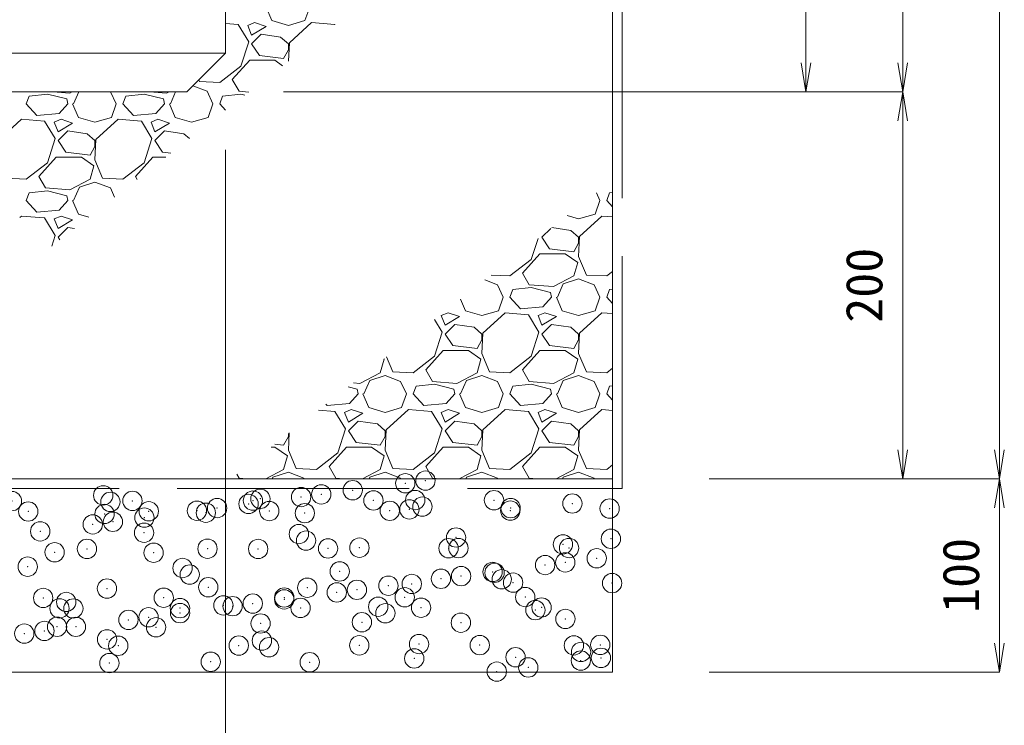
# Model space of a CAD drawing. Units: millimetres at full size, sheet at 1:20. Extents: x 0 to 23340, y -4498 to 8520.
# Drawn here: x 8961 to 9470, y 3329 to 3694 of the extents above; entities that cross this region are included whole.
import ezdxf
from ezdxf.enums import TextEntityAlignment as Align

# ---------------------------------------------------------------- set-up
doc = ezdxf.new("R2010")
doc.units = ezdxf.units.MM
doc.header["$LTSCALE"] = 20
doc.header["$PDMODE"] = 32
doc.header["$PDSIZE"] = 10
doc.linetypes.add('DASHED', pattern=[7.5, 6, -1.5])
for name, color, linetype, lineweight in [('KIJUN', 5, 'Continuous', 5), ('SUNPO', 3, 'Continuous', 13), ('TITLE', 7, 'Continuous', 13), ('ﾊｯﾁﾝｸﾞ', 7, 'Continuous', 5)]:
    doc.layers.add(name, color=color, linetype=linetype, lineweight=lineweight)
doc.styles.add('ＭＳ ゴシック', font='')
doc.styles.get('ＭＳ ゴシック').set_extended_font_data('MS Gothic')

# ---------------------------------------------------------------- blocks, each defined once
blk = doc.blocks.new('open_arrow')
at = {"color": 0, "linetype": 'Continuous', "lineweight": -2}
blk.add_lwpolyline([(7.5, 1.25), (0, 0), (7.5, -1.25)], dxfattribs=at)

msp = doc.modelspace()

# ---------------------------------------------------------------- linework, layer by layer
at = {"layer": 'KIJUN', "color": 7, "lineweight": 13}
msp.add_line((8647.48, 3676.2), (9067.48, 3676.2), dxfattribs=at)
msp.add_lwpolyline([(8696.48, 4786.2), (8692.48, 4861.2), (8650.48, 4861.2), (8647.48, 4858.2), (8647.48, 3676.2), (8667.48, 3656.2), (9047.48, 3656.2), (9067.48, 3676.2), (9067.48, 4858.2), (9064.48, 4861.2), (9022.48, 4861.2), (9018.48, 4786.2), (8982.48, 4766.2), (8980.48, 4726.2), (9007.48, 4661.2), (8960.12, 3813.41)], dxfattribs=at)
at = {"layer": 'KIJUN', "color": 7, "linetype": 'DASHED', "lineweight": 13}
msp.add_lwpolyline([(8647.48, 4661.2), (8442.48, 4661.2), (8442.48, 3451.2), (9272.48, 3451.2), (9272.48, 4661.2), (9067.48, 4661.2)], dxfattribs=at)
at = {"layer": 'KIJUN', "color": 7, "lineweight": 13}
for points in [[(9067.48, 4656.2), (9067.48, 3676.2), (9047.48, 3656.2), (8667.48, 3656.2), (8647.48, 3676.2), (8647.48, 4656.2), (8447.48, 4656.2), (8447.48, 3456.2), (9267.48, 3456.2), (9267.48, 4656.2)], [(9267.48, 3456.2), (8447.48, 3456.2), (8447.48, 3356.2), (9267.48, 3356.2)]]:
    msp.add_lwpolyline(points, close=True, dxfattribs=at)
at = {"layer": 'SUNPO'}
for p, q in [((9417.48, 3656.2), (9417.48, 4861.2)), ((9467.48, 3456.2), (9467.48, 4861.2)), ((9367.48, 4656.2), (9367.48, 3656.2)), ((9097.48, 3656.2), (9367.48, 3656.2)), ((9097.48, 3656.2), (9417.48, 3656.2)), ((9097.48, 3656.2), (9417.48, 3656.2)), ((9417.48, 3656.2), (9417.48, 3456.2)), ((9067.48, 3626.2), (9067.48, 3256.2)), ((9067.48, 3626.2), (9067.48, 3256.2)), ((9317.48, 3456.2), (9417.48, 3456.2)), ((9317.48, 3456.2), (9467.48, 3456.2)), ((9317.48, 3456.2), (9467.48, 3456.2)), ((9467.48, 3356.2), (9467.48, 3456.2)), ((9317.48, 3356.2), (9467.48, 3356.2))]:
    msp.add_line(p, q, dxfattribs=at)
at = {"layer": 'TITLE'}
for p in [(9170.82, 3455.2), (9133.24, 3450.25), (9160.41, 3453.83), (9004.31, 3447.6), (9085.52, 3445.83), (9106.57, 3446.74), (9116.98, 3448.11), (9165.55, 3445.15), (9206.25, 3445.09), (8957.11, 3444.63), (9008, 3444.22), (9019.4, 3444.75), (9063.15, 3441.02), (9079.4, 3443.16), (9081.68, 3444.86), (9143.96, 3444.97), (9162.51, 3440.34), (9169.23, 3441.77), (9214.86, 3441.01), (9246.76, 3443.38), (9266.02, 3440.76), (8965.55, 3439.26), (9004.98, 3437.97), (9025.57, 3436.08), (9027.83, 3439.37), (9052.73, 3439.65), (9057.33, 3438.64), (9090.11, 3439.49), (9108.49, 3438.39), (9152.4, 3439.6), (9214.68, 3439.71), (8998.9, 3432.57), (9009.31, 3433.94), (8971.73, 3428.99), (9025.4, 3428.28), (9105.42, 3427.59), (9186.63, 3425.82), (9266.66, 3425.14), (8995.91, 3419.92), (9058.19, 3420.03), (9084.37, 3419.89), (9109.11, 3424.21), (9120.48, 3420.15), (9136.72, 3420.55), (9182.76, 3420.26), (9187.88, 3420.31), (9241.9, 3422.25), (9245.04, 3420.37), (8979.19, 3418.18), (9030.35, 3417.94), (9259.35, 3415.07), (8965.27, 3410.73), (9045.3, 3410.04), (9232.68, 3411.56), (9243.09, 3412.93), (9048.99, 3406.66), (9126.51, 3408.27), (9178.85, 3404.47), (9189.26, 3405.84), (9205.52, 3407.98), (9206.54, 3407.58), (9006.24, 3399.43), (9058.59, 3400.1), (9109.75, 3399.86), (9151.68, 3400.9), (9163.77, 3401.8), (9210.23, 3404.2), (9216.12, 3402.47), (9267.28, 3402.22), (8973.27, 3394.55), (9035.55, 3394.67), (9097.83, 3394.78), (9125.01, 3397.39), (9135.42, 3398.76), (9160.12, 3394.89), (9222.4, 3395.01), (8981.7, 3389.18), (8985.18, 3392.48), (8988.87, 3389.11), (9043.98, 3389.29), (9066.39, 3390.72), (9071.17, 3390.3), (9081.59, 3391.67), (9097.84, 3393.81), (9106.27, 3389.41), (9146.42, 3390.03), (9168.55, 3389.52), (9230.83, 3389.63), (9027.75, 3384.58), (9044.01, 3386.72), (9150.1, 3386.65), (9227.63, 3388.26), (8980.45, 3379.65), (8990.17, 3379.63), (9017.34, 3383.21), (9031.61, 3379.4), (9085.63, 3381.35), (9137.98, 3382.02), (9189.14, 3381.77), (9243.16, 3383.72), (8963.5, 3376.12), (8973.91, 3377.49), (9006.27, 3373.16), (9012.06, 3369.84), (9074.35, 3369.95), (9086.29, 3372.48), (9089.98, 3369.1), (9136.63, 3370.06), (9167.5, 3370.71), (9198.91, 3370.18), (9247.53, 3370.02), (9261.19, 3370.29), (9217.38, 3363.93), (9251.22, 3366.64), (9007.5, 3360.9), (9059.85, 3361.56), (9111.01, 3361.32), (9165.03, 3363.27), (9223.96, 3358.63), (9251.12, 3362.2), (9261.53, 3363.58), (9207.7, 3356.49)]:
    msp.add_point(p, dxfattribs=at)
at = {"layer": 'ﾊｯﾁﾝｸﾞ'}
for p, q in [((9088.5, 3700), (9091.5, 3693)), ((9108.5, 3693), (9111, 3700)), ((9074, 3691), (9067.48, 3691.54)), ((9079.5, 3682), (9074, 3691)), ((9082.5, 3692), (9079, 3690.5)), ((9079, 3690.5), (9081, 3685.5)), ((9081, 3685.5), (9088.5, 3690)), ((9088.5, 3690), (9082.5, 3692)), ((9091.5, 3693), (9100, 3690.5)), ((9100, 3690.5), (9108.5, 3693)), ((9112, 3692), (9100.5, 3681.5)), ((9124, 3691), (9112, 3692)), ((9124.07, 3690.88), (9124, 3691)), ((9086, 3686), (9081, 3681)), ((9096, 3684.5), (9086, 3686)), ((9100, 3681), (9096, 3684.5)), ((9075.5, 3669.5), (9079.5, 3682)), ((9081, 3681), (9085, 3675)), ((9100, 3678), (9100, 3681)), ((9100.5, 3681.5), (9100.05, 3672.09)), ((9085, 3675), (9097.5, 3673.5)), ((9097.5, 3673.5), (9100, 3678)), ((9064.5, 3661), (9075.5, 3669.5)), ((9071, 3662.5), (9080, 3672.5)), ((9080, 3672.5), (9093, 3672.5)), ((9093, 3672.5), (9097.02, 3669.72)), ((9050.57, 3659.28), (9058, 3656.5)), ((9053.64, 3662.35), (9054, 3661.5)), ((9054, 3661.5), (9064.5, 3661)), ((9074.5, 3656.5), (9071, 3662.5)), ((8964.5, 3650), (8966, 3654)), ((8975.5, 3655), (8966, 3654)), ((8985.5, 3652.5), (8975.5, 3655)), ((8987, 3655.5), (8978.3, 3656.2)), ((8988.33, 3656.2), (8987, 3655.5)), ((8989, 3650), (8991.66, 3656.2)), ((9008.14, 3656.2), (9011, 3650)), ((9014.5, 3650), (9016, 3654)), ((9025.5, 3655), (9016, 3654)), ((9035.5, 3652.5), (9025.5, 3655)), ((9037, 3655.5), (9028.3, 3656.2)), ((9038.33, 3656.2), (9037, 3655.5)), ((9039, 3650), (9041.66, 3656.2)), ((9058, 3656.5), (9061, 3650)), ((9064.5, 3650), (9066, 3654)), ((9075.5, 3655), (9066, 3654)), ((9079.61, 3656.09), (9074.5, 3656.5)), ((9077.56, 3654.49), (9075.5, 3655)), ((8970, 3644), (8964.5, 3650)), ((8986, 3650), (8981.5, 3645)), ((8986, 3650), (8985.5, 3652.5)), ((8988.5, 3650), (8991.5, 3643)), ((9008.5, 3643), (9011, 3650)), ((9020, 3644), (9014.5, 3650)), ((9036, 3650), (9031.5, 3645)), ((9036, 3650), (9035.5, 3652.5)), ((9038.5, 3650), (9041.5, 3643)), ((9058.5, 3643), (9061, 3650)), ((9067.56, 3646.66), (9064.5, 3650)), ((8981.5, 3645), (8970, 3644)), ((9031.5, 3645), (9020, 3644)), ((8962, 3642), (8950.5, 3631.5)), ((8974, 3641), (8962, 3642)), ((8979.5, 3632), (8974, 3641)), ((8982.5, 3642), (8979, 3640.5)), ((8979, 3640.5), (8981, 3635.5)), ((8981, 3635.5), (8988.5, 3640)), ((8988.5, 3640), (8982.5, 3642)), ((8991.5, 3643), (9000, 3640.5)), ((9000, 3640.5), (9008.5, 3643)), ((9012, 3642), (9000.5, 3631.5)), ((9024, 3641), (9012, 3642)), ((9029.5, 3632), (9024, 3641)), ((9032.5, 3642), (9029, 3640.5)), ((9029, 3640.5), (9031, 3635.5)), ((9031, 3635.5), (9038.5, 3640)), ((9038.5, 3640), (9032.5, 3642)), ((9041.5, 3643), (9050, 3640.5)), ((9050, 3640.5), (9058.5, 3643)), ((8986, 3636), (8981, 3631)), ((8996, 3634.5), (8986, 3636)), ((9000, 3631), (8996, 3634.5)), ((9036, 3636), (9031, 3631)), ((9046, 3634.5), (9036, 3636)), ((9048.84, 3632.02), (9046, 3634.5)), ((8975.5, 3619.5), (8979.5, 3632)), ((8981, 3631), (8985, 3625)), ((9000.5, 3631.5), (9000, 3621)), ((9000, 3628), (9000, 3631)), ((9025.5, 3619.5), (9029.5, 3632)), ((9031, 3631), (9035, 3625)), ((8985, 3625), (8997.5, 3623.5)), ((8997.5, 3623.5), (9000, 3628)), ((9035, 3625), (9039.22, 3624.49)), ((8964.5, 3611), (8975.5, 3619.5)), ((8971, 3612.5), (8980, 3622.5)), ((8980, 3622.5), (8993, 3622.5)), ((8993, 3622.5), (8999.5, 3618)), ((8999.5, 3618), (8997.5, 3611)), ((9000, 3621), (9004, 3611.5)), ((9014.5, 3611), (9025.5, 3619.5)), ((9021, 3612.5), (9030, 3622.5)), ((9030, 3622.5), (9036.68, 3622.5)), ((8954, 3611.5), (8964.5, 3611)), ((8974.5, 3606.5), (8971, 3612.5)), ((8997.5, 3611), (8987, 3605.5)), ((8992, 3607), (9000, 3609.5)), ((9000, 3609.5), (9008, 3606.5)), ((9004, 3611.5), (9014.5, 3611)), ((9021.91, 3610.95), (9021, 3612.5)), ((8964.5, 3600), (8966, 3604)), ((8975.5, 3605), (8966, 3604)), ((8987, 3605.5), (8974.5, 3606.5)), ((8985.5, 3602.5), (8975.5, 3605)), ((8989, 3600), (8992, 3607)), ((9008, 3606.5), (9010.18, 3601.77)), ((9259.14, 3604.02), (9261, 3600)), ((9264.5, 3600), (9266, 3604)), ((9267.48, 3604.16), (9266, 3604)), ((8970, 3594), (8964.5, 3600)), ((8986, 3600), (8981.5, 3595)), ((8986, 3600), (8985.5, 3602.5)), ((8988.5, 3600), (8991.5, 3593)), ((9258.5, 3593), (9261, 3600)), ((9267.48, 3596.74), (9264.5, 3600)), ((8981.5, 3595), (8970, 3594)), ((8991.5, 3593), (8996.93, 3591.4)), ((9250, 3590.5), (9258.5, 3593)), ((8962, 3592), (8961.26, 3591.32)), ((8974, 3591), (8962, 3592)), ((8979.5, 3582), (8974, 3591)), ((8982.5, 3592), (8979, 3590.5)), ((8979, 3590.5), (8981, 3585.5)), ((8981, 3585.5), (8988.5, 3590)), ((8988.5, 3590), (8982.5, 3592)), ((9244.08, 3592.24), (9250, 3590.5)), ((9262, 3592), (9250.5, 3581.5)), ((9267.48, 3591.54), (9262, 3592)), ((8986, 3586), (8981, 3581)), ((8989.38, 3585.49), (8986, 3586)), ((9235.62, 3585.62), (9231, 3581)), ((9246, 3584.5), (9236.09, 3585.99)), ((9250, 3581), (9246, 3584.5)), ((8977.69, 3576.35), (8979.5, 3582)), ((8981, 3581), (8981.9, 3579.64)), ((9225.5, 3569.5), (9229, 3580.44)), ((9231, 3581), (9235, 3575)), ((9247.5, 3573.5), (9250, 3578)), ((9250.5, 3581.5), (9250, 3571)), ((9250, 3578), (9250, 3581)), ((9221, 3562.5), (9230, 3572.5)), ((9230, 3572.5), (9243, 3572.5)), ((9235, 3575), (9247.5, 3573.5)), ((9243, 3572.5), (9249.5, 3568)), ((9214.5, 3561), (9225.5, 3569.5)), ((9249.5, 3568), (9247.5, 3561)), ((9250, 3571), (9254, 3561.5)), ((9224.5, 3556.5), (9221, 3562.5)), ((9264.5, 3561), (9267.48, 3563.31)), ((9201.51, 3558.93), (9208, 3556.5)), ((9204.75, 3561.46), (9214.5, 3561)), ((9247.5, 3561), (9237, 3555.5)), ((9239, 3550), (9242, 3557)), ((9242, 3557), (9250, 3559.5)), ((9250, 3559.5), (9258, 3556.5)), ((9254, 3561.5), (9264.5, 3561)), ((9208, 3556.5), (9211, 3550)), ((9214.5, 3550), (9216, 3554)), ((9225.5, 3555), (9216, 3554)), ((9237, 3555.5), (9224.5, 3556.5)), ((9235.5, 3552.5), (9225.5, 3555)), ((9236, 3550), (9235.5, 3552.5)), ((9258, 3556.5), (9261, 3550)), ((9264.5, 3550), (9266, 3554)), ((9267.48, 3554.16), (9266, 3554)), ((9188.9, 3549.07), (9191.5, 3543)), ((9208.5, 3543), (9211, 3550)), ((9220, 3544), (9214.5, 3550)), ((9236, 3550), (9231.5, 3545)), ((9238.5, 3550), (9241.5, 3543)), ((9258.5, 3543), (9261, 3550)), ((9267.48, 3546.74), (9264.5, 3550)), ((9182.5, 3542), (9179, 3540.5)), ((9188.5, 3540), (9182.5, 3542)), ((9191.5, 3543), (9200, 3540.5)), ((9200, 3540.5), (9208.5, 3543)), ((9212, 3542), (9200.5, 3531.5)), ((9224, 3541), (9212, 3542)), ((9231.5, 3545), (9220, 3544)), ((9232.5, 3542), (9229, 3540.5)), ((9238.5, 3540), (9232.5, 3542)), ((9241.5, 3543), (9250, 3540.5)), ((9250, 3540.5), (9258.5, 3543)), ((9262, 3542), (9250.5, 3531.5)), ((9267.48, 3541.54), (9262, 3542)), ((9179.5, 3532), (9175.49, 3538.57)), ((9179, 3540.5), (9181, 3535.5)), ((9181, 3535.5), (9188.5, 3540)), ((9229.5, 3532), (9224, 3541)), ((9229, 3540.5), (9231, 3535.5)), ((9231, 3535.5), (9238.5, 3540)), ((9175.5, 3519.5), (9179.5, 3532)), ((9186, 3536), (9181, 3531)), ((9196, 3534.5), (9186, 3536)), ((9200, 3531), (9196, 3534.5)), ((9200.5, 3531.5), (9200, 3521)), ((9225.5, 3519.5), (9229.5, 3532)), ((9236, 3536), (9231, 3531)), ((9246, 3534.5), (9236, 3536)), ((9250, 3531), (9246, 3534.5)), ((9250.5, 3531.5), (9250, 3521)), ((9181, 3531), (9185, 3525)), ((9197.5, 3523.5), (9200, 3528)), ((9200, 3528), (9200, 3531)), ((9231, 3531), (9235, 3525)), ((9247.5, 3523.5), (9250, 3528)), ((9250, 3528), (9250, 3531)), ((9171, 3512.5), (9180, 3522.5)), ((9180, 3522.5), (9193, 3522.5)), ((9185, 3525), (9197.5, 3523.5)), ((9193, 3522.5), (9199.5, 3518)), ((9221, 3512.5), (9230, 3522.5)), ((9230, 3522.5), (9243, 3522.5)), ((9235, 3525), (9247.5, 3523.5)), ((9243, 3522.5), (9249.5, 3518)), ((9149.5, 3518), (9147.5, 3511)), ((9149.34, 3518.11), (9149.5, 3518)), ((9150.75, 3519.22), (9154, 3511.5)), ((9164.5, 3511), (9175.5, 3519.5)), ((9199.5, 3518), (9197.5, 3511)), ((9200, 3521), (9204, 3511.5)), ((9214.5, 3511), (9225.5, 3519.5)), ((9249.5, 3518), (9247.5, 3511)), ((9250, 3521), (9254, 3511.5)), ((9154, 3511.5), (9164.5, 3511)), ((9174.5, 3506.5), (9171, 3512.5)), ((9204, 3511.5), (9214.5, 3511)), ((9224.5, 3506.5), (9221, 3512.5)), ((9254, 3511.5), (9264.5, 3511)), ((9264.5, 3511), (9267.48, 3513.31)), ((9147.5, 3511), (9137, 3505.5)), ((9139, 3500), (9142, 3507)), ((9142, 3507), (9150, 3509.5)), ((9150, 3509.5), (9158, 3506.5)), ((9158, 3506.5), (9161, 3500)), ((9187, 3505.5), (9174.5, 3506.5)), ((9197.5, 3511), (9187, 3505.5)), ((9189, 3500), (9192, 3507)), ((9192, 3507), (9200, 3509.5)), ((9200, 3509.5), (9208, 3506.5)), ((9208, 3506.5), (9211, 3500)), ((9237, 3505.5), (9224.5, 3506.5)), ((9247.5, 3511), (9237, 3505.5)), ((9239, 3500), (9242, 3507)), ((9242, 3507), (9250, 3509.5)), ((9250, 3509.5), (9258, 3506.5)), ((9258, 3506.5), (9261, 3500)), ((9135.5, 3502.5), (9130.87, 3503.66)), ((9137, 3505.5), (9133.57, 3505.77)), ((9136, 3500), (9135.5, 3502.5)), ((9164.5, 3500), (9166, 3504)), ((9175.5, 3505), (9166, 3504)), ((9185.5, 3502.5), (9175.5, 3505)), ((9186, 3500), (9185.5, 3502.5)), ((9214.5, 3500), (9216, 3504)), ((9225.5, 3505), (9216, 3504)), ((9235.5, 3502.5), (9225.5, 3505)), ((9236, 3500), (9235.5, 3502.5)), ((9264.5, 3500), (9266, 3504)), ((9267.48, 3504.16), (9266, 3504)), ((9136, 3500), (9131.5, 3495)), ((9138.5, 3500), (9141.5, 3493)), ((9158.5, 3493), (9161, 3500)), ((9170, 3494), (9164.5, 3500)), ((9186, 3500), (9181.5, 3495)), ((9188.5, 3500), (9191.5, 3493)), ((9208.5, 3493), (9211, 3500)), ((9220, 3494), (9214.5, 3500)), ((9236, 3500), (9231.5, 3495)), ((9238.5, 3500), (9241.5, 3493)), ((9258.5, 3493), (9261, 3500)), ((9267.48, 3496.74), (9264.5, 3500)), ((9124, 3491), (9115.59, 3491.7)), ((9120, 3494), (9119.38, 3494.67)), ((9131.5, 3495), (9120, 3494)), ((9129.5, 3482), (9124, 3491)), ((9132.5, 3492), (9129, 3490.5)), ((9138.5, 3490), (9132.5, 3492)), ((9141.5, 3493), (9150, 3490.5)), ((9150, 3490.5), (9158.5, 3493)), ((9162, 3492), (9150.5, 3481.5)), ((9174, 3491), (9162, 3492)), ((9181.5, 3495), (9170, 3494)), ((9179.5, 3482), (9174, 3491)), ((9182.5, 3492), (9179, 3490.5)), ((9188.5, 3490), (9182.5, 3492)), ((9191.5, 3493), (9200, 3490.5)), ((9200, 3490.5), (9208.5, 3493)), ((9212, 3492), (9200.5, 3481.5)), ((9224, 3491), (9212, 3492)), ((9231.5, 3495), (9220, 3494)), ((9229.5, 3482), (9224, 3491)), ((9232.5, 3492), (9229, 3490.5)), ((9238.5, 3490), (9232.5, 3492)), ((9241.5, 3493), (9250, 3490.5)), ((9250, 3490.5), (9258.5, 3493)), ((9262, 3492), (9250.5, 3481.5)), ((9267.48, 3491.54), (9262, 3492)), ((9129, 3490.5), (9131, 3485.5)), ((9131, 3485.5), (9138.5, 3490)), ((9136, 3486), (9131, 3481)), ((9146, 3484.5), (9136, 3486)), ((9179, 3490.5), (9181, 3485.5)), ((9181, 3485.5), (9188.5, 3490)), ((9186, 3486), (9181, 3481)), ((9196, 3484.5), (9186, 3486)), ((9229, 3490.5), (9231, 3485.5)), ((9231, 3485.5), (9238.5, 3490)), ((9236, 3486), (9231, 3481)), ((9246, 3484.5), (9236, 3486)), ((9125.5, 3469.5), (9129.5, 3482)), ((9131, 3481), (9135, 3475)), ((9150, 3481), (9146, 3484.5)), ((9150.5, 3481.5), (9150, 3471)), ((9150, 3478), (9150, 3481)), ((9175.5, 3469.5), (9179.5, 3482)), ((9181, 3481), (9185, 3475)), ((9200, 3481), (9196, 3484.5)), ((9200.5, 3481.5), (9200, 3471)), ((9200, 3478), (9200, 3481)), ((9225.5, 3469.5), (9229.5, 3482)), ((9231, 3481), (9235, 3475)), ((9250, 3481), (9246, 3484.5)), ((9250.5, 3481.5), (9250, 3471)), ((9250, 3478), (9250, 3481)), ((9097.5, 3473.5), (9100, 3478)), ((9100.42, 3479.84), (9100, 3471)), ((9100, 3478), (9100, 3479.51)), ((9147.5, 3473.5), (9150, 3478)), ((9197.5, 3473.5), (9200, 3478)), ((9247.5, 3473.5), (9250, 3478)), ((9091.05, 3472.5), (9093, 3472.5)), ((9093, 3472.5), (9099.5, 3468)), ((9093.01, 3474.04), (9097.5, 3473.5)), ((9100, 3471), (9104, 3461.5)), ((9121, 3462.5), (9130, 3472.5)), ((9130, 3472.5), (9143, 3472.5)), ((9135, 3475), (9147.5, 3473.5)), ((9143, 3472.5), (9149.5, 3468)), ((9150, 3471), (9154, 3461.5)), ((9171, 3462.5), (9180, 3472.5)), ((9180, 3472.5), (9193, 3472.5)), ((9185, 3475), (9197.5, 3473.5)), ((9193, 3472.5), (9199.5, 3468)), ((9200, 3471), (9204, 3461.5)), ((9221, 3462.5), (9230, 3472.5)), ((9230, 3472.5), (9243, 3472.5)), ((9235, 3475), (9247.5, 3473.5)), ((9243, 3472.5), (9249.5, 3468)), ((9250, 3471), (9254, 3461.5)), ((9099.5, 3468), (9097.5, 3461)), ((9114.5, 3461), (9125.5, 3469.5)), ((9149.5, 3468), (9147.5, 3461)), ((9164.5, 3461), (9175.5, 3469.5)), ((9199.5, 3468), (9197.5, 3461)), ((9214.5, 3461), (9225.5, 3469.5)), ((9249.5, 3468), (9247.5, 3461)), ((9097.5, 3461), (9088.33, 3456.2)), ((9104, 3461.5), (9114.5, 3461)), ((9124.5, 3456.5), (9121, 3462.5)), ((9147.5, 3461), (9138.33, 3456.2)), ((9154, 3461.5), (9164.5, 3461)), ((9174.5, 3456.5), (9171, 3462.5)), ((9197.5, 3461), (9188.33, 3456.2)), ((9204, 3461.5), (9214.5, 3461)), ((9224.5, 3456.5), (9221, 3462.5)), ((9247.5, 3461), (9238.33, 3456.2)), ((9254, 3461.5), (9264.5, 3461)), ((9264.5, 3461), (9267.48, 3463.31)), ((9074.5, 3456.5), (9073.28, 3458.6)), ((9078.3, 3456.2), (9074.5, 3456.5)), ((9091.66, 3456.2), (9092, 3457)), ((9092, 3457), (9100, 3459.5)), ((9100, 3459.5), (9108, 3456.5)), ((9108, 3456.5), (9108.14, 3456.2)), ((9128.3, 3456.2), (9124.5, 3456.5)), ((9141.66, 3456.2), (9142, 3457)), ((9142, 3457), (9150, 3459.5)), ((9150, 3459.5), (9158, 3456.5)), ((9158, 3456.5), (9158.14, 3456.2)), ((9178.3, 3456.2), (9174.5, 3456.5)), ((9191.66, 3456.2), (9192, 3457)), ((9192, 3457), (9200, 3459.5)), ((9200, 3459.5), (9208, 3456.5)), ((9208, 3456.5), (9208.14, 3456.2)), ((9228.3, 3456.2), (9224.5, 3456.5)), ((9241.66, 3456.2), (9242, 3457)), ((9242, 3457), (9250, 3459.5)), ((9250, 3459.5), (9258, 3456.5)), ((9258, 3456.5), (9258.14, 3456.2))]:
    msp.add_line(p, q, dxfattribs=at)

# ---------------------------------------------------------------- block references
at = {"layer": 'SUNPO', "xscale": 2, "yscale": 2}
for p, rotation in [((9367.48, 3656.2), 90), ((9417.48, 3656.2), 90), ((9417.48, 3656.2), 270), ((9417.48, 3456.2), 90), ((9467.48, 3456.2), 90), ((9467.48, 3456.2), 270), ((9467.48, 3356.2), 90)]:
    msp.add_blockref('open_arrow', p, dxfattribs=dict(at, rotation=rotation))

# ---------------------------------------------------------------- texts
at = {"layer": 'SUNPO', "style": 'ＭＳ ゴシック'}
for s, p in [('200', (9397.48, 3556.2)), ('100', (9447.48, 3406.2))]:
    msp.add_text(s, height=18.99, rotation=90, dxfattribs=at).set_placement(p, align=Align.MIDDLE_CENTER)

doc.saveas('drawing.dxf')
